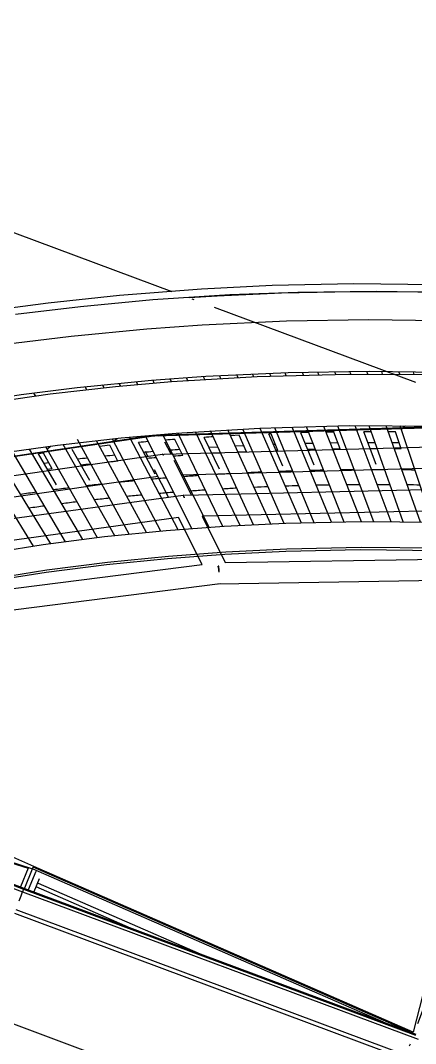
# Model space of a CAD drawing. Header units: millimetres. Extents: x 600121811 to 600690586, y 3472921280 to 3473279938.
# Drawn here: x 600369360 to 600373036, y 3473085873 to 3473095390 of the extents above; entities that cross this region are included whole.
import ezdxf

# ---------------------------------------------------------------- set-up
doc = ezdxf.new("R2010")
doc.units = ezdxf.units.MM
doc.header["$LTSCALE"] = 1000
doc.linetypes.add('AX-MALL-GIRD-200$0$DOTE', pattern=[2.42, 2, -0.2, 0.02, -0.2])
doc.linetypes.add('AX-MALL-WALL-GJ$0$__DASH', pattern=[0.35, 0.25, -0.1])
for name, color, linetype in [('AX-MALL-GIRD-200$0$A-Grid', 222, 'AX-MALL-GIRD-200$0$DOTE'), ('AX-MALL-GJ-200$0$A-Anno-Note', 241, 'CONTINUOUS'), ('AX-MALL-WALL-GJ$0$A-Detl-Patt', 8, 'CONTINUOUS'), ('AX-MALL-WALL-GJ$0$A-SEE', 254, 'CONTINUOUS'), ('AX-MALL-WALL-GJ$0$A-Wall-Fnsh', 152, 'CONTINUOUS'), ('AX-MALL-WALL-GJ$0$AE-GLAZ', 152, 'CONTINUOUS'), ('AX-MALL-WALL-GJ$0$主梁', 30, 'CONTINUOUS')]:
    doc.layers.add(name, color=color, linetype=linetype)

# ---------------------------------------------------------------- blocks, each defined once
blk = doc.blocks.new('AX-MALL-GIRD-200')
at = {"layer": 'AX-MALL-GIRD-200$0$A-Grid'}
for p, q in [((600401631.6, 3473162765.9), (600362902, 3473058802.2)), ((600223757.4, 3473147635.4), (600581653.4, 3473014308.6)), ((600221348.7, 3473141169.5), (600579244.7, 3473007842.7))]:
    blk.add_line(p, q, dxfattribs=at)
blk = doc.blocks.new('AX-MALL-WALL-GJ$0$fergerhre')
at = {"layer": 'AX-MALL-WALL-GJ$0$A-Detl-Patt'}
for points in [[(-53981.7, -8479.5, 0.160862), (-6129.5, -8479.5, 0.722858), (-6129.5, 8479.5, 0.160862), (-53981.7, 8479.5, 0.722858)], [(-53950.3, -8384.5, 0.160862), (-6160.8, -8384.5, 0.722858), (-6160.8, 8384.5, 0.160862), (-53950.3, 8384.5, 0.722858)], [(-53793.5, -7909.8, 0.160862), (-6317.6, -7909.8, 0.722858), (-6317.6, 7909.8, 0.160862), (-53793.5, 7909.8, 0.722858)]]:
    blk.add_lwpolyline(points, format="xyb", close=True, dxfattribs=at)
at = {"layer": 'AX-MALL-WALL-GJ$0$A-Detl-Patt', "linetype": 'AX-MALL-WALL-GJ$0$__DASH'}
for points in [[(-53605.3, -7340, 0.160862), (-6505.8, -7340, 0.722858), (-6505.8, 7340, 0.160862), (-53605.3, 7340, 0.722858)], [(-53542.6, -7150.1, 0.160862), (-6568.5, -7150.1, 0.722858), (-6568.5, 7150.1, 0.160862), (-53542.6, 7150.1, 0.722858)]]:
    blk.add_lwpolyline(points, format="xyb", close=True, dxfattribs=at)
blk = doc.blocks.new('AX-MALL-WALL-GJ$0$fewrgerhgrhtrh')
at = {"layer": 'AX-MALL-WALL-GJ$0$主梁'}
for p, q in [((-11934.2, 13647.9), (-9600.9, 14601.4)), ((-11929, 13643.3), (-9594.3, 14593.4)), ((-11789.4, 13514), (-9477.5, 14447.3)), ((-9471.7, 14233.9), (-11568.5, 13387.5)), ((-11476.3, 13224.1), (-9219, 14123.8)), ((-9213.9, 13910.6), (-11255.3, 13096.9)), ((-14317.7, 12333.4), (-11944.7, 13642.9)), ((-14315.5, 12332.1), (-11939.5, 13638.3)), ((-11939.4, 13638.2), (-11939.5, 13638.3)), ((-11823.3, 13623.9), (-11730.5, 13537.8)), ((-10902.3, 12769.4), (-8920.7, 13542.9)), ((-8193.5, 13571.5), (-7739.8, 9284.2)), ((-14157.2, 12224.5), (-11799.8, 13509.1)), ((-11921.9, 13442.6), (-11959.3, 13477.3)), ((-11799.7, 13509.1), (-11799.8, 13509.1)), ((-11799.8, 13509.1), (-11799.8, 13509.1)), ((-11799.8, 13509.1), (-11799.8, 13509.1)), ((-11799.8, 13509.1), (-11799.8, 13509.1)), ((-11799.8, 13509.1), (-11799.8, 13509.1)), ((-11799.8, 13509.1), (-11799.8, 13509.1)), ((-11799.8, 13509.1), (-11799.8, 13509.1)), ((-11799.6, 13509.1), (-11799.7, 13509.1)), ((-11799.7, 13509.1), (-11799.7, 13509.1)), ((-11799.7, 13509.1), (-11799.7, 13509.1)), ((-11799.7, 13509.1), (-11799.7, 13509.1)), ((-11799.7, 13509.1), (-11799.7, 13509.1)), ((-11799.7, 13509.1), (-11799.7, 13509.1)), ((-11799.7, 13509.1), (-11799.7, 13509.1)), ((-11799.7, 13509.1), (-11799.7, 13509.1)), ((-11799.7, 13509.1), (-11799.7, 13509.1)), ((-11799.7, 13509.1), (-11799.7, 13509.1)), ((-11799.7, 13509.1), (-11799.7, 13509.1)), ((-11799.7, 13509.1), (-11799.7, 13509.1)), ((-11799.7, 13509.1), (-11799.7, 13509.1)), ((-11799.7, 13509.1), (-11799.7, 13509.1)), ((-11799.7, 13509.1), (-11799.7, 13509.1)), ((-11799.7, 13509.1), (-11799.7, 13509.1)), ((-11799.7, 13509.1), (-11799.7, 13509.1)), ((-11799.7, 13509.1), (-11799.7, 13509.1)), ((-11799.7, 13509.1), (-11799.7, 13509.1)), ((-11799.7, 13509.1), (-11799.7, 13509.1)), ((-11799.7, 13509.1), (-11799.7, 13509.1)), ((-11799.7, 13509.1), (-11799.7, 13509.1)), ((-11799.5, 13509.1), (-11799.6, 13509.1)), ((-11799.6, 13509.1), (-11799.6, 13509.1)), ((-11799.6, 13509.1), (-11799.6, 13509.1)), ((-11799.6, 13509.1), (-11799.6, 13509.1)), ((-11799.6, 13509.1), (-11799.6, 13509.1)), ((-11799.6, 13509.1), (-11799.6, 13509.1)), ((-11799.6, 13509.1), (-11799.6, 13509.1)), ((-11799.6, 13509.1), (-11799.6, 13509.1)), ((-11799.6, 13509.1), (-11799.6, 13509.1)), ((-11799.5, 13509), (-11799.5, 13509.1)), ((-11799.4, 13509), (-11799.5, 13509)), ((-11799.5, 13509), (-11799.5, 13509)), ((-11799.5, 13509), (-11799.5, 13509)), ((-11799.4, 13508.9), (-11799.4, 13509)), ((-11799.4, 13509), (-11799.4, 13509)), ((-11799.3, 13508.9), (-11799.4, 13508.9)), ((-11799.2, 13508.8), (-11799.3, 13508.9)), ((-11799.1, 13508.7), (-11799.2, 13508.8)), ((-11799.1, 13508.6), (-11799.1, 13508.7)), ((-11799, 13508.5), (-11799.1, 13508.6)), ((-11798.8, 13508.3), (-11799, 13508.5)), ((-11798.6, 13508), (-11798.8, 13508.3)), ((-11798.3, 13507.7), (-11798.6, 13508)), ((-11797.8, 13507), (-11798.3, 13507.7)), ((-11796.5, 13505.1), (-11797.8, 13507)), ((-11789.3, 13514), (-11789.4, 13514)), ((-11789.4, 13514), (-11789.4, 13514)), ((-11789.3, 13514), (-11789.3, 13514)), ((-11789.3, 13514), (-11789.3, 13514)), ((-11789.3, 13514), (-11789.3, 13514)), ((-11789.3, 13514), (-11789.3, 13514)), ((-11789.3, 13514), (-11789.3, 13514)), ((-11789.3, 13514), (-11789.3, 13514)), ((-11789.3, 13514), (-11789.3, 13514)), ((-11789.3, 13514), (-11789.3, 13514)), ((-11789.3, 13514), (-11789.3, 13514)), ((-11789.2, 13514), (-11789.3, 13514)), ((-11789.3, 13514), (-11789.3, 13514)), ((-11789.3, 13514), (-11789.3, 13514)), ((-11789.3, 13514), (-11789.3, 13514)), ((-11789.3, 13514), (-11789.3, 13514)), ((-11789.3, 13514), (-11789.3, 13514)), ((-11789.3, 13514), (-11789.3, 13514)), ((-11789.3, 13514), (-11789.3, 13514)), ((-11789.3, 13514), (-11789.3, 13514)), ((-11789.3, 13514), (-11789.3, 13514)), ((-11789.3, 13514), (-11789.3, 13514)), ((-11789.3, 13514), (-11789.3, 13514)), ((-11789.3, 13514), (-11789.3, 13514)), ((-11789.3, 13514), (-11789.3, 13514)), ((-11789.3, 13514), (-11789.3, 13514)), ((-11789.3, 13514), (-11789.3, 13514)), ((-11789.3, 13514), (-11789.3, 13514)), ((-11789.3, 13514), (-11789.3, 13514)), ((-11789.3, 13514), (-11789.3, 13514)), ((-11789.2, 13513.9), (-11789.2, 13514)), ((-11789.2, 13514), (-11789.2, 13514)), ((-11789.2, 13514), (-11789.2, 13514)), ((-11789.2, 13514), (-11789.2, 13514)), ((-11789.2, 13514), (-11789.2, 13514)), ((-11789.2, 13514), (-11789.2, 13514)), ((-11789.2, 13514), (-11789.2, 13514)), ((-11789.2, 13514), (-11789.2, 13514)), ((-11789.1, 13513.9), (-11789.2, 13513.9)), ((-11789, 13513.8), (-11789.1, 13513.9)), ((-11789.1, 13513.9), (-11789.1, 13513.9)), ((-11789.1, 13513.9), (-11789.1, 13513.9)), ((-11789, 13513.7), (-11789, 13513.8)), ((-11788.9, 13513.7), (-11789, 13513.7)), ((-11788.9, 13513.6), (-11788.9, 13513.7)), ((-11788.7, 13513.4), (-11788.9, 13513.6)), ((-11788.6, 13513.1), (-11788.7, 13513.4)), ((-11788.3, 13512.6), (-11788.6, 13513.1)), ((-11787.9, 13511.9), (-11788.3, 13512.6)), ((-11786.9, 13510), (-11787.9, 13511.9)), ((-11683.9, 13494.6), (-11417.6, 13247.5)), ((-11609.9, 13153.2), (-11819.9, 13348)), ((-8721.5, 13406), (-10888, 12560.3)), ((-11767.2, 13299.1), (-13917.9, 12127.2)), ((-13796.4, 11979.2), (-11486.6, 13219.4)), ((-11486.5, 13219.4), (-11486.6, 13219.4)), ((-11486.6, 13219.4), (-11486.6, 13219.4)), ((-11486.6, 13219.4), (-11486.6, 13219.4)), ((-11486.6, 13219.4), (-11486.6, 13219.4)), ((-11486.6, 13219.4), (-11486.6, 13219.4)), ((-11486.6, 13219.4), (-11486.6, 13219.4)), ((-11486.6, 13219.4), (-11486.6, 13219.4)), ((-11486.4, 13219.4), (-11486.5, 13219.4)), ((-11486.5, 13219.4), (-11486.5, 13219.4)), ((-11486.5, 13219.4), (-11486.5, 13219.4)), ((-11486.5, 13219.4), (-11486.5, 13219.4)), ((-11486.5, 13219.4), (-11486.5, 13219.4)), ((-11486.5, 13219.4), (-11486.5, 13219.4)), ((-11486.5, 13219.4), (-11486.5, 13219.4)), ((-11486.5, 13219.4), (-11486.5, 13219.4)), ((-11486.5, 13219.4), (-11486.5, 13219.4)), ((-11486.4, 13219.3), (-11486.4, 13219.4)), ((-11486.4, 13219.4), (-11486.4, 13219.4)), ((-11486.4, 13219.4), (-11486.4, 13219.4)), ((-11486.4, 13219.4), (-11486.4, 13219.4)), ((-11486.4, 13219.4), (-11486.4, 13219.4)), ((-11486.3, 13219.3), (-11486.4, 13219.3)), ((-11486.4, 13219.3), (-11486.4, 13219.3)), ((-11486.4, 13219.3), (-11486.4, 13219.3)), ((-11486.2, 13219.3), (-11486.3, 13219.3)), ((-11486.3, 13219.3), (-11486.3, 13219.3)), ((-11486.3, 13219.3), (-11486.3, 13219.3)), ((-11486.3, 13219.3), (-11486.3, 13219.3)), ((-11486.2, 13219.2), (-11486.2, 13219.3)), ((-11486.2, 13219.3), (-11486.2, 13219.3)), ((-11486.1, 13219.2), (-11486.2, 13219.2)), ((-11486, 13219.1), (-11486.1, 13219.2)), ((-11486.1, 13219.2), (-11486.1, 13219.2)), ((-11486.1, 13219.2), (-11486.1, 13219.2)), ((-11485.9, 13219), (-11486, 13219.1)), ((-11485.8, 13218.9), (-11485.9, 13219)), ((-11485.7, 13218.8), (-11485.8, 13218.9)), ((-11485.6, 13218.7), (-11485.7, 13218.8)), ((-11485.5, 13218.6), (-11485.6, 13218.7)), ((-11485.3, 13218.4), (-11485.5, 13218.6)), ((-11485.1, 13218.1), (-11485.3, 13218.4)), ((-11484.8, 13217.8), (-11485.1, 13218.1)), ((-11484.5, 13217.5), (-11484.8, 13217.8)), ((-11483.9, 13216.7), (-11484.5, 13217.5)), ((-11483.2, 13215.7), (-11483.9, 13216.7)), ((-11481.6, 13213.4), (-11483.2, 13215.7)), ((-11479.7, 13210.4), (-11481.6, 13213.4)), ((-11474.9, 13202.7), (-11479.7, 13210.4)), ((-11255.3, 13096.9), (-10902.3, 12769.4)), ((-11455, 13009.4), (-13556.7, 11880.9)), ((-11096, 12676.3), (-11455, 13009.4)), ((-13146.9, 11601.6), (-11096, 12676.3)), ((-10950.9, 12713.7), (-10949.6, 12709.9)), ((-10877.9, 12564.9), (-13107.2, 11396.5)), ((-11585.6, 9497.2), (-15336.2, 9705)), ((-15518.6, 9276.2), (-11597.5, 9472.3)), ((-15366.2, 9276.2), (-11627.7, 9463.1)), ((-11627.7, 9463.1), (-11634.1, 9276.2)), ((-11589.3, 9467.2), (-11595.8, 9276.2)), ((-11589.3, 9467.2), (-11587.4, 9487.8)), ((-11587.4, 9487.8), (-11585.6, 9497.2)), ((-7768.6, 9276.2), (-11587.4, 9487.8)), ((-7739.8, 9284.2), (-11585.6, 9497.2)), ((-11585.2, 9472.1), (-8033.9, 9276.2)), ((-11551.3, 9458.6), (-11557.5, 9276.2)), ((-11498.9, 9407.5), (-11503.3, 9276.2)), ((-11501.5, 9331.1), (-11501.5, 9331.1)), ((-11501.5, 9329.1), (-10544.2, 9276.2)), ((-11493.1, 9366.9), (-9849.4, 9276.2)), ((-16016.2, 9239.6), (-11600, 9239.6)), ((-15761, 9266.7), (-11600, 9266.7)), ((-15751.8, 9276.2), (-11600, 9276.2)), ((-11600, 9276.2), (-7708.5, 9276.2)), ((-11600, 9276.2), (-11600, 9266.7)), ((-11600, 9266.7), (-11600, 9239.6)), ((-11600, 9266.7), (-7708.5, 9266.7)), ((-11600, 9199.1), (-11600, 9239.6)), ((-11600, 9239.6), (-7671.9, 9239.6)), ((-11600, 9151.2), (-11600, 9199.1)), ((-11600, 9062.9), (-7671.9, 9062.9)), ((-11600, 9026.2), (-7708.5, 9026.2))]:
    blk.add_line(p, q, dxfattribs=at)
at = {"layer": 'AX-MALL-WALL-GJ$0$主梁', "extrusion": (0, 0, -1)}
for centre, radius, start, end in [((11896.4, 13555.4), 100, 40.25329, 90.39986), ((11891.2, 13550.5), 100.1, 61.21485, 67.84816), ((11744.7, 13415.3), 103.7, 60.02072, 65.95815), ((11407, 13103.1), 120.5, 55.72747, 59.82783)]:
    blk.add_arc(centre, radius, start, end, dxfattribs=at)
at = {"layer": 'AX-MALL-WALL-GJ$0$主梁'}
for centre, radius, start, end in [((-11929, 13643.2), 0.0601, 9.58807, 214.7822), ((-10860.9, 12596.5), 147.8, 125.25584, 127.8284), ((-12301.9, 11937.1), 1557.6, 27.81468, 29.88734), ((-12736.4, 11952), 1946.9, 21.44754, 23.14288)]:
    blk.add_arc(centre, radius, start, end, dxfattribs=at)
blk = doc.blocks.new('AX-MALL-WALL-GJ$0$edhtrhrtjy')
at = {"layer": 'AX-MALL-WALL-GJ$0$A-Wall-Fnsh'}
for p, q in [((-10688.1, 15658.9), (-9978.1, 15915.7)), ((-9785.9, 15902.5), (-10467.4, 15662)), ((-10047.2, 15812.6), (-10668.7, 15585.4)), ((-11393.3, 15379.8), (-10688.1, 15658.9)), ((-10467.4, 15662), (-11145.1, 15401.2)), ((-9813.9, 15614.9), (-10439.2, 15390.7)), ((-10668.7, 15585.4), (-11286.3, 15341)), ((-11998.6, 15120.2), (-11393.3, 15379.8)), ((-11286.3, 15341), (-11839.2, 15105.7)), ((-11145.1, 15401.2), (-11731.7, 15157.2)), ((-10439.2, 15390.7), (-11153.1, 15112.3)), ((-11731.7, 15157.2), (-12385.8, 14864.2)), ((-9654.5, 15162.3), (-10268.1, 14942.2)), ((-12693.1, 14798.3), (-11998.6, 15120.2)), ((-11839.2, 15105.7), (-12075.9, 15000)), ((-11153.1, 15112.3), (-11873.8, 14805.8)), ((-9673.6, 15131.8), (-10442.8, 14849.4)), ((-9992.6, 15018), (-10008.4, 15037.5)), ((-9865.2, 15064), (-9880.3, 15083.4)), ((-10268.1, 14942.2), (-10968.5, 14669.1)), ((-10141.3, 14963.3), (-10157.5, 14983.2)), ((-12385.8, 14864.2), (-12995.8, 14569.7)), ((-10442.8, 14849.4), (-11227.9, 14532.6)), ((-10418.6, 14858.7), (-10435.7, 14879)), ((-10270.2, 14915.2), (-10287, 14935.2)), ((-13290.8, 14499.4), (-12693.1, 14798.3)), ((-11873.8, 14805.8), (-12344.2, 14591)), ((-10697, 14750.1), (-10714.9, 14770.7)), ((-10548.9, 14808.4), (-10566.6, 14828.8)), ((-10968.5, 14669.1), (-11675.3, 14368.5)), ((-10976.4, 14637.4), (-10995.1, 14658.2)), ((-10828.6, 14697.5), (-10847.2, 14718.1)), ((-9511.1, 14680.1), (-10266, 14403)), ((-12995.8, 14569.7), (-13536.1, 14290.4)), ((-12344.2, 14591), (-12981, 14280.2)), ((-11109.4, 14582.3), (-11128.8, 14603.1)), ((-9227.3, 13834.5), (-9822.2, 14569.1)), ((-9789.1, 14568), (-9774.7, 14586.4)), ((-13846.1, 14202), (-13290.8, 14499.4)), ((-11227.9, 14532.6), (-11957.3, 14210.1)), ((-11391.2, 14462.8), (-11411.4, 14483.8)), ((-11256.7, 14520.4), (-11276.3, 14541.3)), ((-9482.4, 13743), (-10091.9, 14469.3)), ((-9332.1, 13797.3), (-9942.7, 14524.9)), ((-9841.8, 14502.4), (-9904.5, 14479.4)), ((-9736.9, 14372.8), (-9841.8, 14502.4)), ((-11538, 14398.9), (-11558.3, 14420)), ((-10266, 14403), (-11036.2, 14092.2)), ((-9588.7, 13703.9), (-10213.9, 14423)), ((-10053.8, 14423.9), (-10119.3, 14399.2)), ((-9905.9, 14153.8), (-10119.3, 14399.2)), ((-9773.3, 14417.8), (-9834.3, 14395.7)), ((-9736.9, 14372.8), (-9796.9, 14351.1)), ((-12981, 14280.2), (-13458, 14031.2)), ((-11675.3, 14368.5), (-12136.2, 14158)), ((-11820.1, 14273), (-11841.2, 14294.1)), ((-11673.8, 14338.8), (-11694.8, 14359.8)), ((-9846.7, 13606.9), (-10486.2, 14317.1)), ((-10379, 14299.3), (-10446.3, 14272.9)), ((-10269.7, 14173.5), (-10379, 14299.3)), ((-9738.8, 13647.8), (-10362.7, 14365.6)), ((-9984.1, 14340.9), (-10048, 14317.2)), ((-9946.5, 14296.1), (-10009.3, 14272.7)), ((-11957.3, 14210.1), (-12430.4, 13985)), ((-11957.2, 14210.1), (-11978.9, 14231.1)), ((-10105.9, 13506.2), (-10759.6, 14207.2)), ((-10595, 14213.8), (-10665.1, 14185.5)), ((-10442.3, 13946.5), (-10665.1, 14185.5)), ((-9996.5, 13549.1), (-10634.7, 14257.9)), ((-10308.7, 14218.4), (-10374.4, 14193)), ((-12136.2, 14158), (-12759.8, 13853.7)), ((-12241.2, 14076.6), (-12263.7, 14097.6)), ((-12102.8, 14142.2), (-12123.1, 14161.9)), ((-11036.2, 14092.2), (-11750.9, 13776.1)), ((-10366.4, 13401.7), (-11034.1, 14093.1)), ((-10255.5, 13446.6), (-10907.7, 14146.1)), ((-10523.5, 14134.4), (-10592, 14107.1)), ((-10483.3, 14089.7), (-10550.7, 14062.8)), ((-10269.7, 14173.5), (-10334.3, 14148.4)), ((-12386.1, 14006.6), (-12408.8, 14027.8)), ((-10515.6, 13340.3), (-11181.8, 14030.1)), ((-10920.7, 14080.4), (-10939.7, 14072.4)), ((-10712.2, 13836.8), (-10939.7, 14072.4)), ((-10806.9, 13958.4), (-10920.7, 14080.4)), ((-10848.4, 14002.9), (-10865.7, 13995.7)), ((-12430.4, 13985), (-12974.1, 13709.4)), ((-12525.7, 13938), (-12549.1, 13959.1)), ((-10777, 13229.9), (-11456.7, 13909.6)), ((-10628.2, 13293.2), (-11309.6, 13974.6)), ((-11193.1, 13964.7), (-11267.4, 13932.4)), ((-11077.2, 13844.7), (-11193.1, 13964.7)), ((-10806.9, 13958.4), (-10823.1, 13951.7)), ((-9006.5, 13911.4), (-9852.4, 13604.7)), ((-12759.8, 13853.7), (-13226.5, 13610.1)), ((-12669.8, 13866), (-12693.4, 13887.2)), ((-10891, 13180.5), (-11585.9, 13851.6)), ((-11255, 13604.4), (-11491.9, 13833.2)), ((-11119.8, 13888.8), (-11192.5, 13857.5)), ((-11077.2, 13844.7), (-11148.8, 13813.8)), ((-12974.1, 13709.4), (-13510.6, 13418.1)), ((-11750.9, 13776.1), (-12214, 13555.9)), ((-11154.8, 13063.6), (-11863, 13724)), ((-11620.3, 13604), (-11740.5, 13720)), ((-11039.3, 13115.3), (-11730.8, 13783)), ((-11340.3, 13793.2), (-11415.9, 13759.8)), ((-11296.5, 13749.4), (-11371.1, 13716.5)), ((-13226.5, 13610.1), (-13805.7, 13287.1)), ((-13095.5, 13645.3), (-13120.8, 13666.5)), ((-11302.6, 12996.3), (-12009, 13655)), ((-8928.5, 13661.5), (-9766.6, 13357.7)), ((-8928.2, 13685.6), (-9766.3, 13381.8)), ((-12214, 13555.9), (-12745.7, 13286.4)), ((-11566.7, 12872.7), (-12286, 13520.4)), ((-12263.3, 13513.2), (-12246.2, 13540.1)), ((-11419.6, 12942.1), (-12140.8, 13591.5)), ((-11801.3, 13353.8), (-12047.3, 13575.3)), ((-9852.4, 13604.7), (-10500.1, 13346.7)), ((-11685, 12816), (-12419.1, 13454.1)), ((-12166.6, 13344.9), (-12290.6, 13456.6)), ((-11831.5, 12744.5), (-12589.6, 13403.6)), ((-10500.1, 13346.7), (-11028.4, 13120.1)), ((-9766.6, 13357.7), (-10408, 13102.2)), ((-9766.3, 13381.8), (-10407.7, 13126.3)), ((-12745.7, 13286.4), (-13269.7, 13001.9)), ((-12096.7, 12611.4), (-12841.1, 13236)), ((-12820.1, 13227.6), (-12802.7, 13256.4)), ((-11951.1, 12685), (-12697.7, 13311.5)), ((-12350.1, 13083.8), (-12604.9, 13297.6)), ((-12217.6, 12549.1), (-12976.4, 13163.5)), ((-12842.4, 13173.1), (-12884, 13150.9)), ((-12625, 12941.1), (-12884, 13150.9)), ((-12714.8, 13066), (-12842.4, 13173.1)), ((-12362.2, 12473.2), (-13118.8, 13085.8)), ((-12764.2, 13107.5), (-12804.3, 13086.3)), ((-12714.8, 13066), (-12753.8, 13045.4)), ((-11028.4, 13120.1), (-11520.2, 12894.8)), ((-10408, 13102.2), (-10930.9, 12877.9)), ((-10407.7, 13126.3), (-10930.6, 12902)), ((-12484.3, 12407.9), (-13255, 13010.1)), ((-12627.8, 12329.7), (-13396.3, 12930.1)), ((-11520.2, 12894.8), (-12037.5, 12641.5)), ((-10930.9, 12877.9), (-11417.4, 12655)), ((-10930.6, 12902), (-11417.1, 12679.2)), ((-11417.1, 12679.2), (-11928.6, 12428.7)), ((-12037.5, 12641.5), (-12546.9, 12374)), ((-11417.4, 12655), (-11928.9, 12404.6)), ((-12546.9, 12374), (-13047.4, 12091.7)), ((-11928.9, 12404.6), (-12432.1, 12140.4)), ((-11928.6, 12428.7), (-12431.7, 12164.5)), ((-12432.1, 12140.4), (-12926, 11861.7)), ((-12431.7, 12164.5), (-12925.7, 11885.8))]:
    blk.add_line(p, q, dxfattribs=at)
for centre, radius, start, end in [((-1117.4, -9471.8), 25158.8, 109.58117, 109.85605), ((-1167.9, -9333), 25011.2, 110.22078, 110.502), ((-1109.7, -9510.5), 25059.2, 109.45629, 109.72622), ((-1196.9, -9256.2), 24929, 110.86894, 111.15595), ((-1161.8, -9366.7), 24906.3, 110.09254, 110.36885), ((-1232.6, -9164.9), 24831, 111.5251, 111.81823), ((-1190.2, -9290.8), 24825.2, 110.73772, 111.01981), ((-1805.7, -7772.9), 23678, 113.94254, 114.14711), ((-1383.4, -8793.2), 24429.9, 112.19071, 112.49386), ((-1225.7, -9199.4), 24727.2, 111.39085, 111.67908), ((-2082.4, -7166.9), 23011.7, 114.81566, 115.0325), ((-1535.7, -8429.1), 24035.2, 112.87433, 113.18783), ((-1342.2, -8910.8), 24415.9, 112.05258, 112.34966), ((-2265.3, -6778.3), 22582.2, 115.43898, 115.66907), ((-2057.3, -7330.1), 23073, 114.60844, 114.82009), ((-2193, -7039.7), 22752.5, 115.22422, 115.44794), ((-2009.6, -7369), 23070.2, 114.61939, 114.82815), ((-1752.1, -7928.4), 23489.7, 113.57707, 113.90347), ((-1497.5, -8536.1), 24010.3, 112.73139, 113.03888), ((-2588.4, -6117), 21846.2, 116.36673, 116.61136), ((-2203.4, -6953.8), 22612, 115.23393, 115.45603), ((-1933.6, -7523), 23045.5, 114.30126, 114.63976), ((-1712, -8036.8), 23466.9, 113.42847, 113.74872), ((-2415.3, -6579.4), 22241.3, 116.13887, 116.37452), ((-2463.9, -6415.2), 22013.7, 116.15215, 116.38708), ((-2166.6, -7019.8), 22491, 115.04722, 115.40009), ((-1890.4, -7635), 23027.3, 114.14758, 114.47972), ((-2591.3, -6227.8), 21848.1, 116.79596, 117.04548), ((-2671, -6001.6), 21551.1, 116.81375, 117.06348), ((-2116.9, -7142.6), 22485.3, 114.88769, 115.2339), ((-2384.1, -6565.9), 21987.7, 115.81822, 116.1854), ((-2628.9, -6072.9), 21437.2, 116.614, 116.99707), ((-2339.1, -6675.4), 21967.9, 115.65281, 116.01339), ((-2877.5, -5589.4), 20893.5, 117.43761, 117.83733), ((-2574.6, -6197.7), 21435.3, 116.44261, 116.81866), ((-2825.1, -5706.7), 20884.2, 117.25989, 117.65253), ((-3149.4, -5079.6), 20315.8, 118.29013, 118.70808), ((-3092.1, -5202.4), 20313.5, 118.10581, 118.51638)]:
    blk.add_arc(centre, radius, start, end, dxfattribs=at)
blk = doc.blocks.new('AX-MALL-WALL-GJ')
at = {"layer": 'AX-MALL-WALL-GJ$0$A-SEE'}
blk.add_blockref('AX-MALL-GIRD-200', (0, 0), dxfattribs=at)
at = {"layer": 'AX-MALL-WALL-GJ$0$A-Wall-Fnsh', "rotation": 339.5681613092246}
blk.add_blockref('AX-MALL-WALL-GJ$0$edhtrhrtjy', (600377009.6, 3473074537.4), dxfattribs=at)
at = {"layer": 'AX-MALL-WALL-GJ$0$AE-GLAZ', "rotation": 342.0518145109563}
blk.add_blockref('AX-MALL-WALL-GJ$0$fergerhre', (600422125.3, 3473094581.2), dxfattribs=at)
at = {"layer": 'AX-MALL-WALL-GJ$0$主梁', "rotation": 339.5681613092246}
blk.add_blockref('AX-MALL-WALL-GJ$0$fewrgerhgrhtrh', (600377024.3, 3473074576.6), dxfattribs=at)

msp = doc.modelspace()

# ---------------------------------------------------------------- block references
at = {"layer": 'AX-MALL-GJ-200$0$A-Anno-Note'}
msp.add_blockref('AX-MALL-WALL-GJ', (0, 0), dxfattribs=at)

doc.saveas('drawing.dxf')
